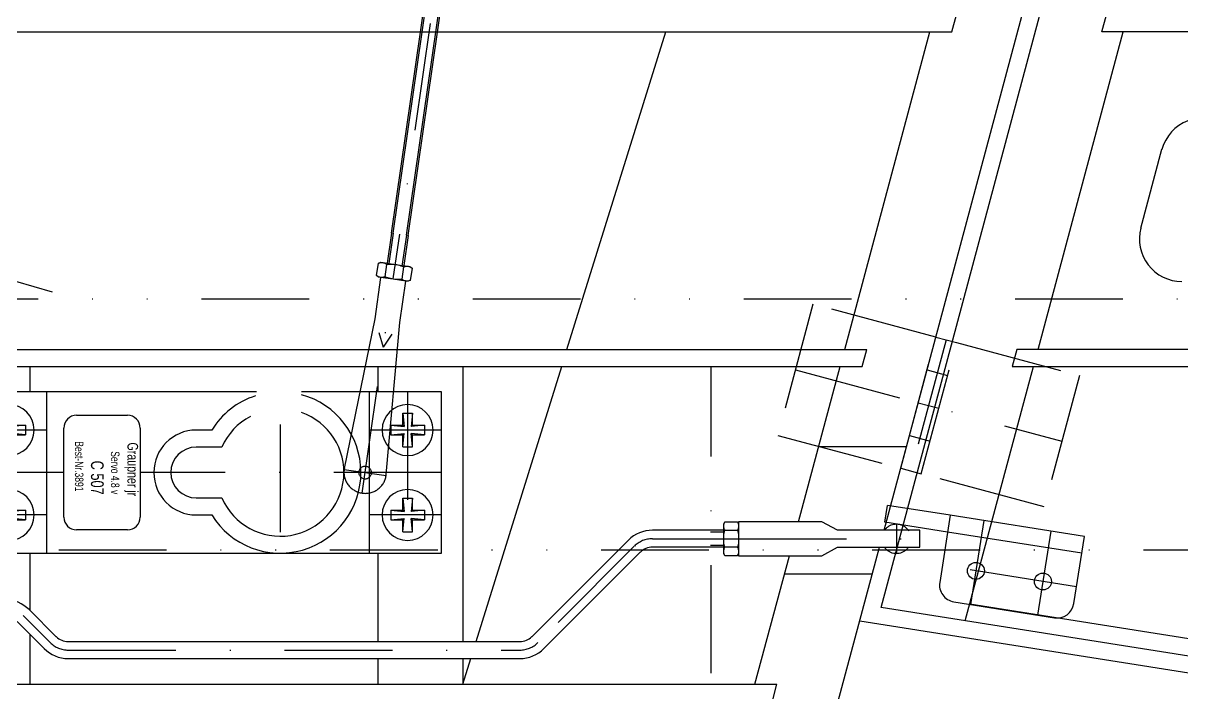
# Model space of a CAD drawing. Header units: millimetres. Extents: x 109 to 38194, y -453 to 956.
# Drawn here: x 1458.7 to 1595.2, y 490.3 to 569.2 of the extents above; entities that cross this region are included whole.
import ezdxf

# ---------------------------------------------------------------- set-up
doc = ezdxf.new("R2010")
doc.units = ezdxf.units.MM
for name, pattern in [('DASHDOT', [25.4, 12.7, -6.35, 0, -6.35]), ('DASHED', [19.05, 12.7, -6.35]), ('DIVIDE', [31.75, 12.7, -6.35, 0, -6.35, 0, -6.35])]:
    doc.linetypes.add(name, pattern=pattern)
doc.layers.add('COTATION-2', color=7, linetype='CONTINUOUS')
doc.layers.add('INDICATIONS', color=7, linetype='CONTINUOUS')
doc.styles.get("Standard").update_dxf_attribs({"font": 'txt', "width": 0.75})

# ---------------------------------------------------------------- blocks, each defined once
blk = doc.blocks.new('*O2')
at = {"layer": 'INDICATIONS', "color": 94, "linetype": 'CONTINUOUS'}
for p, q in [((-3, 6.595), (3, 6.595)), ((-4.5, -5.405), (-4.5, 5.095)), ((4.5, 5.095), (4.5, -5.405)), ((3, -6.905), (-3, -6.905))]:
    blk.add_line(p, q, dxfattribs=at)
for centre, start, end in [((-3, 5.095), 90, 180), ((3, 5.095), 0, 90), ((-3, -5.405), 180, 270), ((3, -5.405), 270, 360)]:
    blk.add_arc(centre, 1.5, start, end, dxfattribs=at)
at = {"layer": 'INDICATIONS', "color": 94, "linetype": 'CONTINUOUS', "width": 100, "attachment_point": 8, "rotation": 270}
for s, insert, char_height in [('Best-Nr.3891', (-3.209, 0.572), 1), ('Graupner\\~jr', (2.615, 0.219), 1.25), ('Servo\\~4.8\\~v', (1.033, -0.178), 1), ('C\\~507', (-1.329, -0.756), 1.5)]:
    blk.add_mtext(s, dxfattribs=dict(at, insert=insert, char_height=char_height))
blk = doc.blocks.new('08CRST')
at = {"layer": 'INDICATIONS', "color": 94, "linetype": 'CONTINUOUS'}
for p, q in [((-7.375, 7.375), (-7.375, 25.984)), ((7.375, 25.984), (-7.375, 25.984)), ((-7.375, 25.984), (-5.27, 5.283)), ((7.362, 25.984), (5.27, 5.283)), ((7.375, 7.375), (7.375, 25.984)), ((-7.375, 7.375), (-25.984, 7.375)), ((-25.984, 7.375), (-25.984, -7.362)), ((-25.984, 7.375), (-5.27, 5.283)), ((-5.27, 5.283), (-7.375, 7.375)), ((-5.27, 5.283), (-7.375, 7.375)), ((5.27, 5.283), (7.362, 7.375)), ((25.984, 7.375), (5.27, 5.283)), ((5.27, 5.283), (7.362, 7.375)), ((25.984, 7.375), (7.375, 7.375)), ((25.984, 7.375), (25.984, -7.362)), ((-25.984, -7.362), (-5.27, -5.257)), ((-7.375, -7.362), (-25.984, -7.362)), ((-5.27, -5.257), (-7.375, -7.362)), ((-7.375, -25.984), (-5.27, -5.257)), ((-5.27, -5.257), (-7.375, -7.362)), ((-7.375, -25.984), (-7.375, -7.362)), ((7.362, -25.984), (5.27, -5.257)), ((5.27, -5.257), (7.362, -7.362)), ((5.27, -5.257), (7.362, -7.362)), ((25.984, -7.362), (5.27, -5.257)), ((7.375, -25.984), (7.375, -7.362)), ((25.984, -7.362), (7.375, -7.362)), ((7.375, -25.984), (-7.375, -25.984))]:
    blk.add_line(p, q, dxfattribs=at)
blk.add_circle((-0.004, 0.006), 39.242, dxfattribs=at)
blk = doc.blocks.new('*O4')
at = {"layer": 'INDICATIONS', "color": 253, "linetype": 'DASHDOT'}
for p, q in [((2.071, 7.727), (-2.071, -7.728)), ((-15.696, 4.206), (15.696, -4.207))]:
    blk.add_line(p, q, dxfattribs=at)
at = {"layer": 'INDICATIONS', "color": 253, "linetype": 'CONTINUOUS'}
for p, q in [((0.864, 8.051), (3.278, 7.403)), ((-0.172, 4.187), (2.243, 3.54)), ((-1.207, 0.323), (1.207, -0.324)), ((-2.243, -3.54), (0.172, -4.188)), ((-3.278, -7.404), (-0.864, -8.051))]:
    blk.add_line(p, q, dxfattribs=at)
at = {"layer": 'INDICATIONS', "color": 253, "linetype": 'DASHED'}
for points in [[(-3.278, -7.404), (0.864, 8.051), (-13.625, 11.934), (-17.767, -3.521)], [(-0.864, -8.051), (3.278, 7.403), (17.767, 3.52), (13.625, -11.934)]]:
    blk.add_lwpolyline(points, close=True, dxfattribs=at)
blk = doc.blocks.new('BIEL2')
at = {"layer": 'INDICATIONS', "color": 172, "linetype": 'DASHDOT'}
for p, q in [((0, 2.495), (-0.001, -2.512)), ((102.019, 2.485), (102.023, -2.513)), ((-2.448, -0.003), (28.373, -0.035)), ((104.469, -0.005), (28.373, -0.035))]:
    blk.add_line(p, q, dxfattribs=at)
at = {"layer": 'INDICATIONS', "color": 172, "linetype": 'CONTINUOUS'}
for p, q in [((23.017, -0.025), (23.016, 1.476)), ((79.003, -0.031), (79.004, 1.464)), ((16.573, 0.761), (14.918, -0.015)), ((23.161, 0.972), (24.634, 0.97)), ((28.377, 0.763), (24.779, 0.768)), ((28.371, 0.962), (24.78, 0.971)), ((28.371, 0.962), (77.236, 0.969)), ((28.377, 0.763), (77.24, 0.767)), ((78.859, 0.97), (77.382, 0.969)), ((85.447, 0.754), (87.109, -0.024)), ((16.571, -0.805), (14.918, -0.015)), ((23.013, -1.526), (23.017, -0.025)), ((24.633, -1.026), (23.16, -1.029)), ((28.373, -0.834), (24.685, -0.825)), ((28.376, -1.031), (24.775, -1.029)), ((28.373, -0.834), (77.335, -0.827)), ((28.376, -1.031), (77.239, -1.03)), ((77.388, -1.031), (78.858, -1.035)), ((79.006, -1.528), (79.003, -0.031)), ((85.449, -0.809), (87.109, -0.024))]:
    blk.add_line(p, q, dxfattribs=at)
for points in [[(0.13016, 2.487175, 0.048867), (-0.336294, 2.467747, 0.048761), (-0.790622, 2.358103, 0.048516), (-1.216273, 2.162238, 0.048173), (-1.597741, 1.887288, 0.047782), (-1.921129, 1.543268, 0.047403), (-2.174657, 1.142712, 0.047088), (-2.349087, 0.70021, 0.046879), (-2.438067, 0.231885, 0.046803), (-2.438353, -0.245205, 0.046871), (-2.349937, -0.713678, 0.047073), (-2.176039, -1.156467, 0.047384), (-1.922993, -1.557443, 0.047761), (-1.600019, -1.901999, 0.048152), (-1.218882, -2.177581, 0.0485), (-0.793467, -2.37415, 0.048751), (-0.339271, -2.484546, 0.048865), (0.127159, -2.504747)], [(23.172129, 0.972504, -0.050745), (23.087066, 1.127101, -0.050427), (23.034602, 1.29616, -0.050258), (23.016938, 1.47259, -0.050262), (23.034814, 1.64899, -0.05044), (23.087481, 1.817962, -0.050764), (23.17273, 1.972419)], [(24.624228, 1.971216, -0.050747), (24.709294, 1.816619, -0.050429), (24.76176, 1.64756, -0.05026), (24.779425, 1.47113, -0.050264), (24.761548, 1.294729, -0.050442), (24.708879, 1.125757, -0.050766), (24.623627, 0.971301)], [(77.394585, 1.970071, 0.050747), (77.309512, 1.815478, 0.050429), (77.257038, 1.646421, 0.05026), (77.239365, 1.469991, 0.050264), (77.257234, 1.29359, 0.050442), (77.309896, 1.124615, 0.050766), (77.39514, 0.970156)], [(78.846639, 0.971292, 0.050745), (78.931709, 1.125886, 0.050427), (78.98418, 1.294943, 0.050258), (79.001852, 1.471371, 0.050262), (78.983984, 1.647772, 0.05044), (78.931325, 1.816747, 0.050764), (78.846083, 1.971207)], [(101.888676, 2.484908, -0.048867), (102.355128, 2.465458, -0.048761), (102.809451, 2.355794, -0.048516), (103.235094, 2.15991, -0.048173), (103.616549, 1.884943, -0.047782), (103.939922, 1.540908, -0.047403), (104.193431, 1.14034, -0.047088), (104.367842, 0.697831, -0.046879), (104.4568, 0.229501, -0.046803), (104.457065, -0.247588, -0.046871), (104.368627, -0.716057, -0.047073), (104.194709, -1.158839, -0.047384), (103.941645, -1.559804, -0.047761), (103.618655, -1.904344, -0.048152), (103.237506, -2.179909, -0.0485), (102.812082, -2.376459, -0.048751), (102.357881, -2.486835, -0.048865), (101.89145, -2.507014)], [(23.159741, -1.027283, -0.047874), (23.031977, -0.364857, -0.047801), (23.032379, 0.31029, -0.047882), (23.160931, 0.972506)], [(24.634845, 0.971292, -0.047874), (24.762604, 0.30886, -0.047802), (24.762194, -0.366291, -0.047882), (24.633631, -1.02851)], [(77.383921, 0.970146, 0.047874), (77.256133, 0.30772, 0.047802), (77.256512, -0.367432, 0.047882), (77.385045, -1.029656)], [(78.858935, -1.028494, 0.047874), (78.986729, -0.366074, 0.047801), (78.986358, 0.309073, 0.047882), (78.857835, 0.971295)], [(23.170325, -2.027207, -0.050745), (23.085255, -1.872609, -0.050427), (23.032785, -1.703547, -0.050258), (23.015115, -1.527114, -0.050262), (23.032986, -1.35071, -0.05044), (23.085648, -1.181732, -0.050764), (23.170894, -1.027269)], [(24.622424, -1.028494, -0.050747), (24.707483, -1.183091, -0.050429), (24.759943, -1.352148, -0.05026), (24.777602, -1.528574, -0.050264), (24.759719, -1.70497, -0.050442), (24.707046, -1.873937, -0.050766), (24.621791, -2.028386)], [(77.396251, -1.02964, 0.050747), (77.311185, -1.184232, 0.050429), (77.258718, -1.353287, 0.05026), (77.241051, -1.529713, 0.050264), (77.258925, -1.70611, 0.050442), (77.311591, -1.875079, 0.050766), (77.396839, -2.029532)], [(78.848305, -2.028419, 0.050745), (78.933382, -1.873824, 0.050427), (78.98586, -1.704765, 0.050258), (79.003538, -1.528333, 0.050262), (78.985675, -1.351928, 0.05044), (78.93302, -1.182948, 0.050764), (78.847781, -1.028481)]]:
    blk.add_lwpolyline(points, format="xyb", dxfattribs=at)
for points in [[(22.991, 1.477), (18.098, 1.475), (0.13, 2.492)], [(23.017, 1.714), (23.162, 1.975), (24.634, 1.97), (24.785, 1.713), (24.782, -0.029), (24.779, -1.765), (24.628, -2.027), (23.165, -2.028), (23.016, -1.766), (23.017, -0.025), (23.017, 1.714)], [(79.001, 1.71), (78.857, 1.972), (77.386, 1.969), (77.24, 1.707), (77.238, -0.033), (77.246, -1.771), (77.387, -2.032), (78.863, -2.032), (79.003, -1.773), (79.003, -0.031), (79.001, 1.71)], [(79.027, 1.468), (83.92, 1.479), (101.889, 2.482)], [(0.129, -2.505), (18.097, -1.524), (22.989, -1.527)], [(101.893, -2.511), (83.926, -1.527), (79.03, -1.526)]]:
    blk.add_lwpolyline(points, dxfattribs=at)
for points in [[(-0.000051, -0.758658, 0.050178), (0.143055, -0.743601, 0.050014), (0.280533, -0.7003, 0.049712), (0.407097, -0.630422, 0.049323), (0.517885, -0.536649, 0.048909), (0.608638, -0.422587, 0.048533), (0.67587, -0.292619, 0.048249), (0.716996, -0.151739, 0.048096), (0.730436, -0.005362, 0.048096), (0.715674, 0.140889, 0.048249), (0.673277, 0.281392, 0.048533), (0.604874, 0.410747, 0.048909), (0.513093, 0.523984, 0.049323), (0.401463, 0.616752, 0.049712), (0.274272, 0.685484, 0.050014), (0.13641, 0.727541, 0.050178), (-0.006828, 0.741304, 0.050178), (-0.149935, 0.726247, 0.050014), (-0.287412, 0.682947, 0.049712), (-0.413976, 0.613068, 0.049323), (-0.524764, 0.519296, 0.048909), (-0.615517, 0.405234, 0.048533), (-0.682749, 0.275266, 0.048249), (-0.723875, 0.134386, 0.048096), (-0.737315, -0.011992, 0.048096), (-0.722553, -0.158242, 0.048249), (-0.680156, -0.298745, 0.048533), (-0.611753, -0.428101, 0.048909), (-0.519972, -0.541338, 0.049323), (-0.408342, -0.634105, 0.049712), (-0.281152, -0.702838, 0.050014), (-0.143289, -0.744894, 0.050178)], [(102.01874, -0.760931, 0.050178), (102.161978, -0.747174, 0.050014), (102.299842, -0.705123, 0.049712), (102.427036, -0.636397, 0.049323), (102.538671, -0.543634, 0.048909), (102.630456, -0.430401, 0.048533), (102.698865, -0.301049, 0.048249), (102.741269, -0.160548, 0.048096), (102.756038, -0.014298, 0.048096), (102.742604, 0.13208, 0.048249), (102.701484, 0.272962, 0.048533), (102.634258, 0.402933, 0.048909), (102.54351, 0.516999, 0.049323), (102.432727, 0.610776, 0.049712), (102.306165, 0.680661, 0.050014), (102.16869, 0.723967, 0.050178), (102.025584, 0.739031, 0.050178), (101.882346, 0.725274, 0.050014), (101.744481, 0.683224, 0.049712), (101.617288, 0.614497, 0.049323), (101.505653, 0.521735, 0.048909), (101.413868, 0.408502, 0.048533), (101.345459, 0.279149, 0.048249), (101.303055, 0.138648, 0.048096), (101.288286, -0.007601, 0.048096), (101.30172, -0.15398, 0.048249), (101.34284, -0.294862, 0.048533), (101.410065, -0.424833, 0.048909), (101.500814, -0.538899, 0.049323), (101.611597, -0.632676, 0.049712), (101.738158, -0.702561, 0.050014), (101.875633, -0.745867, 0.050178)]]:
    blk.add_lwpolyline(points, format="xyb", close=True, dxfattribs=at)
blk = doc.blocks.new('*D52')
at = {"layer": 'COTATION-2', "color": 196, "linetype": 'CONTINUOUS'}
blk.add_line((0, 0), (-200.126, 58.181), dxfattribs=at)

msp = doc.modelspace()

# ---------------------------------------------------------------- linework, layer by layer
at = {"layer": 'INDICATIONS', "color": 7, "linetype": 'CONTINUOUS'}
msp.add_line((1559.78, 500.33), (1647.72, 828.45), dxfattribs=at)
at = {"layer": 'INDICATIONS', "color": 5, "linetype": 'CONTINUOUS'}
for p, q in [((1560.14, 509.42), (1645.11, 826.45)), ((1568.12, 568.17), (1568.66, 570.17)), ((1390.39, 568.17), (1568.12, 568.17)), ((1522.78, 530.74), (1534.44, 568.17)), ((1555.5, 530.74), (1565.53, 568.17)), ((1364.98, 530.74), (1558.09, 530.74)), ((1557.55, 528.74), (1558.09, 530.74)), ((1363.62, 528.74), (1557.55, 528.74)), ((1512.06, 496.31), (1522.16, 528.74)), ((1550.05, 510.42), (1554.97, 528.74)), ((1552.44, 519.31), (1562.79, 519.31)), ((1554.75, 489.31), (1559.6, 507.42)), ((1544.93, 491.31), (1548.98, 506.42)), ((1548.42, 504.31), (1558.77, 504.31)), ((1616.67, 489.31), (1557.27, 498.71)), ((1510.5, 491.31), (1511.44, 494.31)), ((1346.64, 491.31), (1547.52, 491.31)), ((1546.98, 489.31), (1547.52, 491.31))]:
    msp.add_line(p, q, dxfattribs=at)
at = {"layer": 'INDICATIONS', "color": 54, "linetype": 'CONTINUOUS'}
for p, q in [((1578.28, 530.74), (1588.31, 568.17)), ((1590.39, 545.03), (1592.88, 554.31)), ((1569.71, 498.76), (1577.74, 528.74)), ((1616.83, 491.31), (1559.78, 500.33)), ((1616.99, 493.31), (1570.23, 500.71))]:
    msp.add_line(p, q, dxfattribs=at)
at = {"layer": 'INDICATIONS', "color": 116, "linetype": 'CONTINUOUS'}
for p, q in [((1459.5, 528.74), (1459.5, 525.73)), ((1500.5, 528.74), (1500.5, 525.73)), ((1510.5, 528.74), (1510.5, 496.31)), ((1459.5, 506.73), (1459.5, 499.99)), ((1500.5, 506.73), (1500.5, 496.31)), ((1459.5, 497.16), (1459.5, 491.31)), ((1500.5, 494.31), (1500.5, 491.31)), ((1510.5, 494.31), (1510.5, 491.31))]:
    msp.add_line(p, q, dxfattribs=at)
at = {"layer": 'INDICATIONS', "color": 26, "linetype": 'DASHDOT'}
msp.add_line((1539.75, 390.61), (1539.75, 528.74), dxfattribs=at)
at = {"layer": 'INDICATIONS', "color": 94, "linetype": 'CONTINUOUS'}
for p, q in [((1461.5, 506.73), (1461.5, 525.73)), ((1499.5, 506.73), (1499.5, 525.73)), ((1479.1, 513.23), (1482.13, 513.23))]:
    msp.add_line(p, q, dxfattribs=at)
at = {"layer": 'INDICATIONS', "color": 94, "linetype": 'DASHDOT'}
for p, q in [((1504, 525.73), (1504, 506.73)), ((1489, 521.9), (1489, 506.73)), ((1461.5, 521.23), (1453, 521.23)), ((1508, 521.23), (1499.5, 521.23)), ((1463.5, 516.23), (1453, 516.23)), ((1508, 516.23), (1472.5, 516.23)), ((1461.5, 511.23), (1453, 511.23)), ((1508, 511.23), (1499.5, 511.23))]:
    msp.add_line(p, q, dxfattribs=at)
at = {"layer": 'INDICATIONS', "color": 185, "linetype": 'CONTINUOUS'}
for p, q in [((1560.22, 510.39), (1560.54, 512.36)), ((1567.94, 511.19), (1560.54, 512.36)), ((1567.63, 509.22), (1560.22, 510.39)), ((1583.44, 506.72), (1567.63, 509.22)), ((1568.36, 501), (1580.21, 499.13))]:
    msp.add_line(p, q, dxfattribs=at)
at = {"layer": 'INDICATIONS', "color": 185, "linetype": 'DASHDOT'}
for p, q in [((1571.9, 510.57), (1570.33, 500.69)), ((1579.8, 509.32), (1578.23, 499.44)), ((1582.81, 502.77), (1567.01, 505.27))]:
    msp.add_line(p, q, dxfattribs=at)
at = {"layer": 'INDICATIONS', "color": 172, "linetype": 'CONTINUOUS'}
for p, q in [((1541.24, 509.42), (1532.84, 509.42)), ((1541.24, 509.21), (1539.67, 509.21)), ((1541.24, 508.42), (1541.24, 509.92)), ((1541.39, 509.42), (1542.86, 509.42)), ((1530.01, 508.26), (1518.65, 496.89)), ((1541.24, 506.92), (1541.24, 508.42)), ((1531.42, 506.84), (1520.06, 495.48)), ((1541.24, 507.42), (1532.84, 507.42)), ((1541.24, 507.63), (1539.67, 507.63)), ((1542.85, 507.42), (1541.39, 507.42)), ((1459.41, 500.08), (1462.6, 496.89)), ((1458, 498.66), (1461.18, 495.48)), ((1464.01, 496.31), (1517.23, 496.31)), ((1464.01, 494.31), (1517.23, 494.31))]:
    msp.add_line(p, q, dxfattribs=at)
at = {"layer": 'INDICATIONS', "color": 172, "linetype": 'DASHDOT'}
for p, q in [((1561.59, 510.17), (1561.59, 506.67)), ((1532.84, 508.43), (1542.99, 508.42)), ((1543, 508.42), (1563.31, 508.42)), ((1530.71, 507.55), (1519.35, 496.19)), ((1458.71, 499.37), (1461.89, 496.19)), ((1464.01, 495.31), (1517.23, 495.31))]:
    msp.add_line(p, q, dxfattribs=at)
at = {"layer": 'INDICATIONS', "color": 54, "linetype": 'CONTINUOUS'}
for points in [[(1585.81, 568.17), (1586.35, 570.17)], [(1713.97, 568.17), (1710.34, 568.17), (1703.1, 568.17), (1688.6, 568.17), (1681.34, 568.17), (1670.47, 568.17), (1663.22, 568.17), (1648.71, 568.17), (1615.35, 568.17), (1602.02, 568.17), (1595.39, 568.17), (1588.94, 568.17), (1585.81, 568.17)], [(1575.78, 530.74), (1575.24, 528.74)], [(1710.39, 530.74), (1706.51, 530.74), (1698.76, 530.74), (1691, 530.74), (1675.47, 530.74), (1652.2, 530.74), (1640.55, 530.74), (1628.89, 530.74), (1613.03, 530.74), (1604.85, 530.74), (1595.02, 530.74), (1575.78, 530.74)], [(1575.24, 528.74), (1594.85, 528.74), (1604.86, 528.74), (1617.05, 528.74), (1632.79, 528.74), (1640.55, 528.74), (1652.2, 528.74), (1675.47, 528.74), (1691, 528.74), (1698.76, 528.74), (1706.51, 528.74), (1710.39, 528.74)]]:
    msp.add_lwpolyline(points, dxfattribs=at)
at = {"layer": 'INDICATIONS', "color": 7, "linetype": 'DIVIDE'}
msp.add_lwpolyline([(1430.95, 507.14), (1652.17, 507.14), (1652.17, 536.66), (1430.95, 536.66)], close=True, dxfattribs=at)
at = {"layer": 'INDICATIONS', "color": 94, "linetype": 'CONTINUOUS'}
msp.add_lwpolyline([(1486.18, 525.73), (1453, 525.73), (1453, 506.73), (1508, 506.73), (1508, 525.73), (1491.5, 525.73)], dxfattribs=at)
for points in [[(1480.92, 521.23), (1479.1, 521.23, 0.999991), (1479.1, 511.23), (1480.92, 511.23)], [(1482.13, 519.23), (1479.1, 519.23, 0.999991), (1479.1, 513.23), (1482.13, 513.23)]]:
    msp.add_lwpolyline(points, format="xyb", dxfattribs=at)
at = {"layer": 'INDICATIONS', "color": 185, "linetype": 'CONTINUOUS'}
msp.add_lwpolyline([(1582.5, 500.79), (1583.75, 508.69), (1567.94, 511.19), (1566.69, 503.29)], dxfattribs=at)
at = {"layer": 'INDICATIONS', "color": 172, "linetype": 'CONTINUOUS'}
for points in [[(1541.4, 509.42, -0.050745), (1541.31, 509.57, -0.050427), (1541.26, 509.74, -0.050258), (1541.24, 509.92, -0.050262), (1541.26, 510.09, -0.05044), (1541.31, 510.26, -0.050764), (1541.4, 510.42)], [(1541.38, 507.42, -0.047874), (1541.26, 508.08, -0.047801), (1541.26, 508.76, -0.047882), (1541.38, 509.42)], [(1542.85, 510.42, -0.050747), (1542.93, 510.26, -0.050429), (1542.99, 510.09, -0.05026), (1543, 509.92, -0.050264), (1542.99, 509.74, -0.050442), (1542.93, 509.57, -0.050766), (1542.85, 509.42)], [(1542.86, 509.42, -0.047874), (1542.99, 508.75, -0.047802), (1542.99, 508.08, -0.047882), (1542.86, 507.42)], [(1560.19, 509.42, -0.048876), (1560.41, 509.68, -0.049289), (1560.67, 509.89, -0.04967), (1560.97, 510.05, -0.049957), (1561.29, 510.14, -0.050103), (1561.62, 510.17, -0.050085), (1561.96, 510.13, -0.049904), (1562.28, 510.02, -0.049591), (1562.57, 509.86, -0.049198), (1562.82, 509.63, -0.048787), (1563.03, 509.37)], [(1541.39, 506.42, -0.050745), (1541.31, 506.57, -0.050427), (1541.26, 506.74, -0.050258), (1541.24, 506.92, -0.050262), (1541.26, 507.1, -0.05044), (1541.31, 507.26, -0.050764), (1541.39, 507.42)], [(1542.85, 507.42, -0.050747), (1542.93, 507.26, -0.050429), (1542.98, 507.09, -0.05026), (1543, 506.92, -0.050264), (1542.98, 506.74, -0.050442), (1542.93, 506.57, -0.050766), (1542.85, 506.42)], [(1563, 507.42, -0.047995), (1562.79, 507.16, -0.048394), (1562.53, 506.95, -0.048763), (1562.24, 506.8, -0.049046), (1561.92, 506.7, -0.049198), (1561.6, 506.67, -0.049195), (1561.27, 506.7, -0.049036), (1560.95, 506.8, -0.048748), (1560.66, 506.95, -0.048376), (1560.4, 507.16, -0.047978), (1560.19, 507.42)]]:
    msp.add_lwpolyline(points, format="xyb", dxfattribs=at)
msp.add_lwpolyline([(1541.24, 510.16), (1541.39, 510.42), (1542.86, 510.42), (1543, 510.16), (1543, 508.42), (1543, 506.68), (1542.85, 506.42), (1541.39, 506.42), (1541.24, 506.68), (1541.24, 508.42), (1541.24, 510.16)], dxfattribs=at)
msp.add_lwpolyline([(1564.34, 509.42), (1554.66, 509.42), (1552.79, 510.42), (1543, 510.42), (1543, 506.42), (1552.79, 506.42), (1554.67, 507.42), (1564.34, 507.42), (1564.34, 509.42)], close=True, dxfattribs=at)
at = {"layer": 'INDICATIONS', "color": 185, "linetype": 'CONTINUOUS'}
for centre in [(1570.96, 504.64), (1578.86, 503.39)]:
    msp.add_circle(centre, 1, dxfattribs=at)
at = {"layer": 'INDICATIONS', "color": 54, "linetype": 'CONTINUOUS'}
for centre, start, end in [((1597.71, 553.01), 56.6714, 164.9928), ((1595.22, 543.74), 164.9978, 270)]:
    msp.add_arc(centre, 5, start, end, dxfattribs=at)
at = {"layer": 'INDICATIONS', "color": 94, "linetype": 'CONTINUOUS'}
for radius, start, end in [(9.5, 211.7561, 74.7425), (9.5, 107.9814, 148.2439), (7.5, 203.5782, 70.5288), (7.5, 118.0338, 156.4218)]:
    msp.add_arc((1489, 516.23), radius, start, end, dxfattribs=at)
at = {"layer": 'INDICATIONS', "color": 172, "linetype": 'CONTINUOUS'}
for centre, radius, start, end in [((1532.84, 505.43), 4, 89.9472, 134.9811), ((1532.84, 505.43), 2, 89.9472, 134.9811), ((1456.58, 497.25), 4, 45, 90), ((1464.01, 498.31), 2, 225, 270), ((1517.23, 498.31), 2, 270, 315.0091), ((1464.01, 498.31), 4, 225, 270), ((1517.23, 498.31), 4, 270, 315.0091)]:
    msp.add_arc(centre, radius, start, end, dxfattribs=at)
at = {"layer": 'INDICATIONS', "color": 172, "linetype": 'DASHDOT'}
for centre, start, end in [((1532.84, 505.43), 89.9472, 134.9811), ((1464.01, 498.31), 225, 270), ((1517.23, 498.31), 270, 315.0091)]:
    msp.add_arc(centre, 3, start, end, dxfattribs=at)
at = {"layer": 'INDICATIONS', "color": 185, "linetype": 'CONTINUOUS'}
for centre, start, end in [((1568.67, 502.98), 171.0074, 261.0074), ((1580.52, 501.1), 261.0074, 351.0074)]:
    msp.add_arc(centre, 2, start, end, dxfattribs=at)

# ---------------------------------------------------------------- block references
at = {"layer": 'COTATION-2', "color": 196, "linetype": 'CONTINUOUS'}
msp.add_blockref('*D52', (1462.16, 537.49), dxfattribs=at)
at = {"layer": 'INDICATIONS', "color": 172, "linetype": 'CONTINUOUS', "xscale": 1.000015, "yscale": 1.000015, "rotation": 81.772702}
msp.add_blockref('BIEL2', (1498.99, 516.23), dxfattribs=at)
at = {"layer": 'INDICATIONS', "color": 253, "linetype": 'DASHED'}
msp.add_blockref('*O4', (1565.38, 524.13), dxfattribs=at)
at = {"layer": 'INDICATIONS', "color": 94, "linetype": 'CONTINUOUS', "xscale": 0.076471, "yscale": -0.076471, "rotation": 180}
for p in [(1457, 521.23), (1504, 521.23), (1457, 511.23), (1504, 511.23)]:
    msp.add_blockref('08CRST', p, dxfattribs=at)
at = {"layer": 'INDICATIONS', "color": 94, "linetype": 'CONTINUOUS'}
msp.add_blockref('*O2', (1468, 516.38), dxfattribs=at)

doc.saveas('drawing.dxf')
